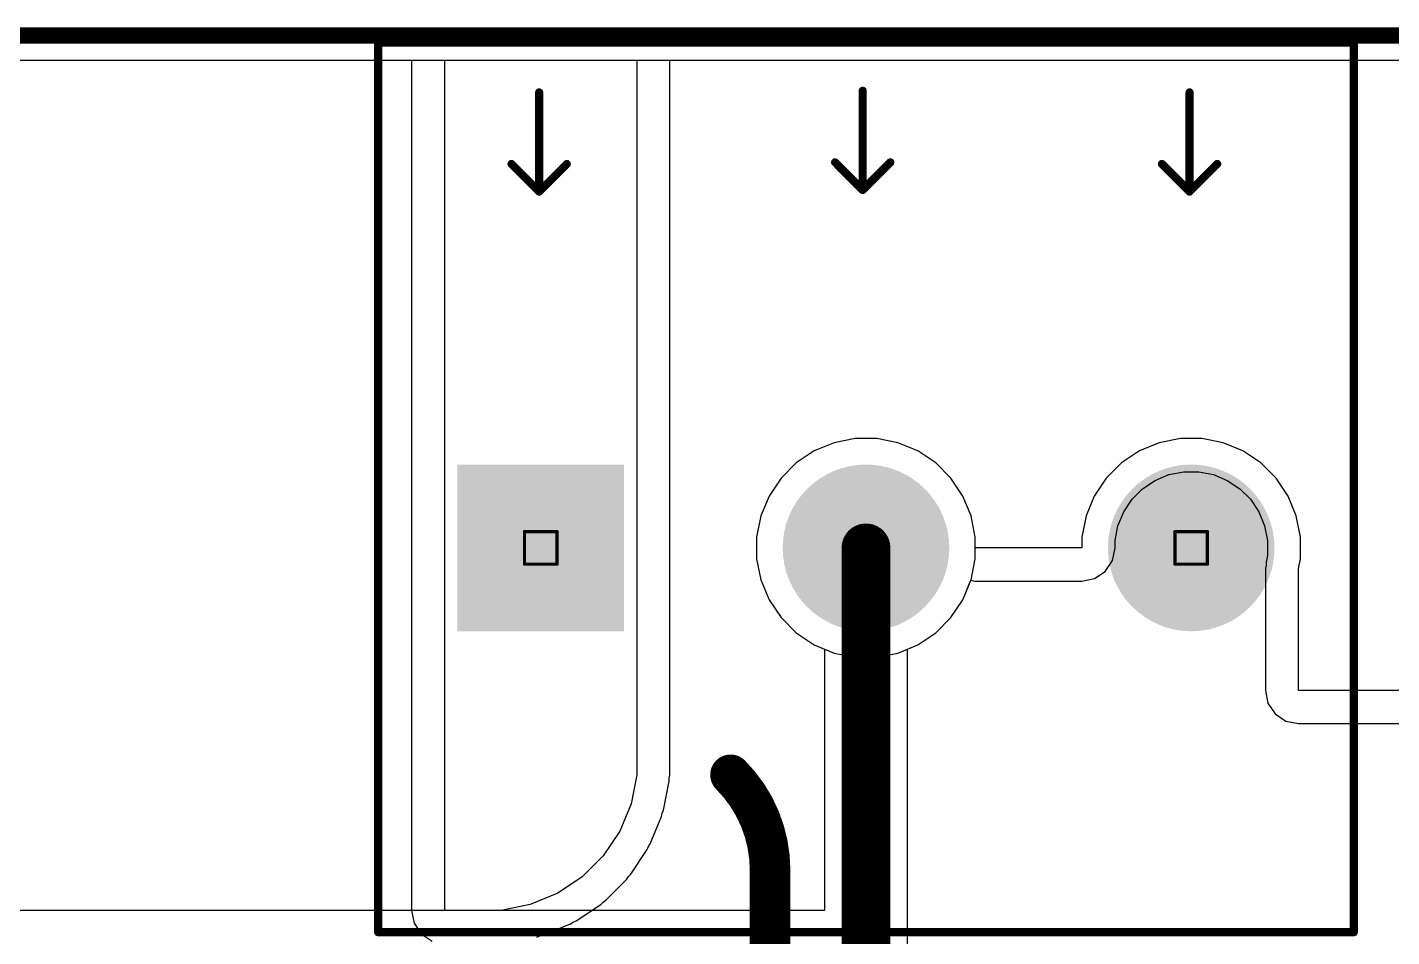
# Model space of a CAD drawing. Header units: inches. Extents: x -25 to 209, y 65 to 158.
# Drawn here: x -12.87 to 8.44, y 105.25 to 119.45 of the extents above; entities that cross this region are included whole.
import ezdxf

# ---------------------------------------------------------------- set-up
doc = ezdxf.new("R2010")
doc.units = ezdxf.units.IN
for name, color, linetype in [('Board Outline', 216, 'Continuous'), ('Bottom Layer', 5, 'Continuous'), ('Bottom Solder', 6, 'Continuous'), ('Drill Drawing', 1, 'Continuous'), ('Multi-Layer', 9, 'Continuous'), ('Pad Holes', 156, 'Continuous'), ('Top Layer', 1, 'Continuous'), ('Top Overlay', 2, 'Continuous'), ('Top Solder', 216, 'Continuous')]:
    doc.layers.add(name, color=color, linetype=linetype)

# ---------------------------------------------------------------- blocks, each defined once
blk = doc.blocks.new('TB008A_508_03BE_4')
at = {"layer": 'Bottom Layer'}
blk.add_hatch(color=5, dxfattribs=at).paths.add_polyline_path([(-1.20000014, 1.20000014), (1.20000014, 1.20000014), (1.20000014, -1.20000014), (-1.20000014, -1.20000014)])
h = blk.add_hatch(color=5, dxfattribs=at)
edge = h.paths.add_edge_path()
edge.add_arc((5.08, 0), 1.20000014, 0, 360)
h = blk.add_hatch(color=5, dxfattribs=at)
edge = h.paths.add_edge_path()
edge.add_arc((10.16, 0), 1.20000014, 0, 360)
at = {"layer": 'Bottom Solder'}
blk.add_hatch(color=6, dxfattribs=at).paths.add_polyline_path([(-1.30160014, 1.30160014), (1.30160014, 1.30160014), (1.30160014, -1.30160014), (-1.30160014, -1.30160014)])
h = blk.add_hatch(color=6, dxfattribs=at)
edge = h.paths.add_edge_path()
edge.add_arc((5.08, 0), 1.30160014, 0, 360)
h = blk.add_hatch(color=6, dxfattribs=at)
edge = h.paths.add_edge_path()
edge.add_arc((10.16, 0), 1.30160014, 0, 360)
at = {"layer": 'Multi-Layer'}
h = blk.add_hatch(color=9, dxfattribs=at)
edge = h.paths.add_edge_path()
edge.add_arc((5.08, 0), 1.20000014, 0, 360)
h = blk.add_hatch(color=9, dxfattribs=at)
edge = h.paths.add_edge_path()
edge.add_arc((10.16, 0), 1.20000014, 0, 360)
at = {"layer": 'Pad Holes'}
h = blk.add_hatch(color=7, dxfattribs=at)
edge = h.paths.add_edge_path()
edge.add_arc((0, 0), 0.7999984, 0, 360)
h = blk.add_hatch(color=7, dxfattribs=at)
edge = h.paths.add_edge_path()
edge.add_arc((5.08, 0), 0.7999984, 0, 360)
h = blk.add_hatch(color=7, dxfattribs=at)
edge = h.paths.add_edge_path()
edge.add_arc((10.16, 0), 0.7999984, 0, 360)
at = {"layer": 'Top Layer'}
blk.add_hatch(color=1, dxfattribs=at).paths.add_polyline_path([(-1.20000014, 1.20000014), (1.20000014, 1.20000014), (1.20000014, -1.20000014), (-1.20000014, -1.20000014)])
h = blk.add_hatch(color=1, dxfattribs=at)
edge = h.paths.add_edge_path()
edge.add_arc((5.08, 0), 1.20000014, 0, 360)
h = blk.add_hatch(color=1, dxfattribs=at)
edge = h.paths.add_edge_path()
edge.add_arc((10.16, 0), 1.20000014, 0, 360)
at = {"layer": 'Top Solder'}
blk.add_hatch(color=216, dxfattribs=at).paths.add_polyline_path([(-1.30160014, 1.30160014), (1.30160014, 1.30160014), (1.30160014, -1.30160014), (-1.30160014, -1.30160014)])
h = blk.add_hatch(color=216, dxfattribs=at)
edge = h.paths.add_edge_path()
edge.add_arc((5.08, 0), 1.30160014, 0, 360)
h = blk.add_hatch(color=216, dxfattribs=at)
edge = h.paths.add_edge_path()
edge.add_arc((10.16, 0), 1.30160014, 0, 360)
at = {"layer": 'Top Overlay'}
for points in [[(-2.54, 7.88999946, 0.127, 0.127, 0), (12.7, 7.88999946, 0.127, 0.127, 0)], [(-2.54, -6.000000699999999, 0.127, 0.127, 0), (-2.54, 7.88999946, 0.127, 0.127, 0)], [(12.7, -6.000000699999999, 0.127, 0.127, 0), (12.7, 7.88999946, 0.127, 0.127, 0)], [(-0.0254, 5.5626, 0.127, 0.127, 0), (-0.0254, 7.112, 0.127, 0.127, 0)], [(5.0292, 5.588, 0.127, 0.127, 0), (5.0292, 7.1374, 0.127, 0.127, 0)], [(10.1346, 5.5626, 0.127, 0.127, 0), (10.1346, 7.112, 0.127, 0.127, 0)], [(-0.4571999999999999, 5.9944, 0.127, 0.127, 0), (-0.0254, 5.5626, 0.127, 0.127, 0)], [(-0.0254, 5.5626, 0.127, 0.127, 0), (0.4064, 5.9944, 0.127, 0.127, 0)], [(4.597399999999999, 6.019799999999999, 0.127, 0.127, 0), (5.0292, 5.588, 0.127, 0.127, 0)], [(5.0292, 5.588, 0.127, 0.127, 0), (5.460999999999999, 6.019799999999999, 0.127, 0.127, 0)], [(9.7028, 5.9944, 0.127, 0.127, 0), (10.1346, 5.5626, 0.127, 0.127, 0)], [(10.1346, 5.5626, 0.127, 0.127, 0), (10.5664, 5.9944, 0.127, 0.127, 0)], [(-2.54, -6.000000699999999, 0.127, 0.127, 0), (12.7, -6.000000699999999, 0.127, 0.127, 0)]]:
    blk.add_lwpolyline(points, format="xyseb", dxfattribs=at)
for points in [[(-2.57175, 7.88999946, 0.0635, 0.0635, 1), (-2.50825, 7.88999946, 0.0635, 0.0635, 1)], [(-2.57175, 7.88999946, 0.0635, 0.0635, 1), (-2.50825, 7.88999946, 0.0635, 0.0635, 1)], [(12.66825, 7.88999946, 0.0635, 0.0635, 1), (12.73175, 7.88999946, 0.0635, 0.0635, 1)], [(12.66825, 7.88999946, 0.0635, 0.0635, 1), (12.73175, 7.88999946, 0.0635, 0.0635, 1)], [(-0.05714999999999999, 7.112, 0.0635, 0.0635, 1), (0.00635, 7.112, 0.0635, 0.0635, 1)], [(4.99745, 7.1374, 0.0635, 0.0635, 1), (5.06095, 7.1374, 0.0635, 0.0635, 1)], [(10.10285, 7.112, 0.0635, 0.0635, 1), (10.16635, 7.112, 0.0635, 0.0635, 1)], [(-0.4889499999999999, 5.9944, 0.0635, 0.0635, 1), (-0.42545, 5.9944, 0.0635, 0.0635, 1)], [(0.37465, 5.9944, 0.0635, 0.0635, 1), (0.43815, 5.9944, 0.0635, 0.0635, 1)], [(4.56565, 6.019799999999999, 0.0635, 0.0635, 1), (4.629149999999999, 6.019799999999999, 0.0635, 0.0635, 1)], [(5.42925, 6.019799999999999, 0.0635, 0.0635, 1), (5.49275, 6.019799999999999, 0.0635, 0.0635, 1)], [(9.67105, 5.9944, 0.0635, 0.0635, 1), (9.734549999999999, 5.9944, 0.0635, 0.0635, 1)], [(10.53465, 5.9944, 0.0635, 0.0635, 1), (10.59815, 5.9944, 0.0635, 0.0635, 1)], [(-0.05714999999999999, 5.5626, 0.0635, 0.0635, 1), (0.00635, 5.5626, 0.0635, 0.0635, 1)], [(-0.05714999999999999, 5.5626, 0.0635, 0.0635, 1), (0.00635, 5.5626, 0.0635, 0.0635, 1)], [(-0.05714999999999999, 5.5626, 0.0635, 0.0635, 1), (0.00635, 5.5626, 0.0635, 0.0635, 1)], [(4.99745, 5.588, 0.0635, 0.0635, 1), (5.06095, 5.588, 0.0635, 0.0635, 1)], [(4.99745, 5.588, 0.0635, 0.0635, 1), (5.06095, 5.588, 0.0635, 0.0635, 1)], [(4.99745, 5.588, 0.0635, 0.0635, 1), (5.06095, 5.588, 0.0635, 0.0635, 1)], [(10.10285, 5.5626, 0.0635, 0.0635, 1), (10.16635, 5.5626, 0.0635, 0.0635, 1)], [(10.10285, 5.5626, 0.0635, 0.0635, 1), (10.16635, 5.5626, 0.0635, 0.0635, 1)], [(10.10285, 5.5626, 0.0635, 0.0635, 1), (10.16635, 5.5626, 0.0635, 0.0635, 1)], [(-2.57175, -6.000000699999999, 0.0635, 0.0635, 1), (-2.50825, -6.000000699999999, 0.0635, 0.0635, 1)], [(-2.57175, -6.000000699999999, 0.0635, 0.0635, 1), (-2.50825, -6.000000699999999, 0.0635, 0.0635, 1)], [(12.66825, -6.000000699999999, 0.0635, 0.0635, 1), (12.73175, -6.000000699999999, 0.0635, 0.0635, 1)], [(12.66825, -6.000000699999999, 0.0635, 0.0635, 1), (12.73175, -6.000000699999999, 0.0635, 0.0635, 1)]]:
    blk.add_lwpolyline(points, format="xyseb", close=True, dxfattribs=at)

msp = doc.modelspace()

# ---------------------------------------------------------------- linework, layer by layer
at = {"layer": 'Board Outline'}
msp.add_lwpolyline([(-20.80000158, 119.32001282, 0.254, 0.254, 0), (73.20000092, 119.32001282, 0.254, 0.254, 0)], format="xyseb", dxfattribs=at)
at = {"layer": 'Bottom Layer'}
for p, q in [((-20.97116202, 118.93156046), (-3.3520888, 118.93156046)), ((-3.3520888, 118.93156046), (-3.3520888, 116.0243679)), ((-2.83413708, 116.0243679), (-2.83413708, 118.93156046)), ((-2.83413708, 118.93156046), (73.37116136, 118.93156046)), ((-3.3520888, 116.0243679), (-3.35209134, 108.00853176)), ((-2.83413962, 108.00853176), (-2.83413708, 116.0243679)), ((-0.2702941, 112.96136412), (-0.5811291399999999, 112.83261152)), ((0.05968745999999999, 113.02700026), (-0.2702941, 112.96136412)), ((0.39613586, 113.02700026), (0.05968745999999999, 113.02700026)), ((0.7261174199999999, 112.96136412), (0.39613586, 113.02700026)), ((1.03695246, 112.83261152), (0.7261174199999999, 112.96136412)), ((-0.5811291399999999, 112.83261152), (-0.86087458, 112.64569038)), ((1.3166979, 112.64569038), (1.03695246, 112.83261152)), ((-0.86087458, 112.64569038), (-1.0987786, 112.40778636)), ((1.55460192, 112.40778636), (1.3166979, 112.64569038)), ((-1.0987786, 112.40778636), (-1.28569974, 112.12804092)), ((1.74152306, 112.12804092), (1.55460192, 112.40778636)), ((-1.28569974, 112.12804092), (-1.41445234, 111.81720588)), ((1.87027566, 111.81720588), (1.74152306, 112.12804092)), ((-1.41445234, 111.81720588), (-1.48008848, 111.48722432)), ((1.9359118, 111.48722432), (1.87027566, 111.81720588)), ((-1.48008848, 111.48722432), (-1.48008848, 111.15077592)), ((1.9359118, 111.15077592), (1.9359118, 111.48722432)), ((-1.48008848, 111.15077592), (-1.41445234, 110.82079436)), ((1.87027566, 110.82079436), (1.9359118, 111.15077592)), ((-1.41445234, 110.82079436), (-1.28569974, 110.50995932)), ((1.74152306, 110.50995932), (1.87027566, 110.82079436)), ((-1.28569974, 110.50995932), (-1.0987786, 110.23021388)), ((1.55460192, 110.23021388), (1.74152306, 110.50995932)), ((-1.0987786, 110.23021388), (-0.86087458, 109.99230986)), ((1.3166979, 109.99230986), (1.55460192, 110.23021388)), ((-0.86087458, 109.99230986), (-0.5811291399999999, 109.80538872)), ((1.03695246, 109.80538872), (1.3166979, 109.99230986)), ((-0.5811291399999999, 109.80538872), (-0.2702941, 109.67663612)), ((0.7261174199999999, 109.67663612), (1.03695246, 109.80538872)), ((-0.2702941, 109.67663612), (0.05968745999999999, 109.61099998)), ((0.05968745999999999, 109.61099998), (0.39613586, 109.61099998)), ((0.39613586, 109.61099998), (0.7261174199999999, 109.67663612)), ((-3.35209134, 108.00853176), (-3.35209134, 107.77722158)), ((-2.83413962, 107.77722158), (-2.83413962, 108.00853176)), ((-3.35209134, 107.77722158), (-3.442345159999999, 107.32349122)), ((-2.93434516, 107.2224424), (-2.84409134, 107.67617276)), ((-2.84409134, 107.72718866), (-2.83413962, 107.77722158)), ((-2.84409134, 107.67617276), (-2.84409134, 107.72718866)), ((-3.442345159999999, 107.32349122), (-3.619380619999999, 106.89608796)), ((-2.9538676, 107.17531016), (-2.93434516, 107.2224424)), ((-3.14085478, 106.69787652), (-2.96381932, 107.12527978)), ((-2.96381932, 107.12527978), (-2.9538676, 107.17531016)), ((-3.619380619999999, 106.89608796), (-3.87639814, 106.5114329)), ((-3.44573606, 106.22367376), (-3.18871854, 106.60832882)), ((-3.18871854, 106.60832882), (-3.1691961, 106.65546106)), ((-3.1691961, 106.65546106), (-3.14085478, 106.69787652)), ((-3.87639814, 106.5114329), (-4.20351966, 106.18431138)), ((-4.20351966, 106.18431138), (-4.58817472, 105.92729386)), ((-3.83727198, 105.8180637), (-3.51015046, 106.14518522)), ((-3.51015046, 106.14518522), (-3.48180914, 106.18760068)), ((-3.48180914, 106.18760068), (-3.44573606, 106.22367376)), ((-5.01557798, 105.7502584), (-5.46930834, 105.66000712)), ((-4.58817472, 105.92729386), (-5.01557798, 105.7502584)), ((-4.30041558, 105.49663178), (-3.91576052, 105.7536493)), ((-3.91576052, 105.7536493), (-3.87968744, 105.78972238)), ((-3.87968744, 105.78972238), (-3.83727198, 105.8180637)), ((-5.70061598, 105.66000458), (-15.73916588, 105.66000458)), ((-5.46930834, 105.66000712), (-5.70061598, 105.66000712)), ((-5.70061598, 105.66000712), (-5.70061598, 105.66000458)), ((-4.81736654, 105.27173256), (-4.38996328, 105.44876802)), ((-4.38996328, 105.44876802), (-4.34754782, 105.47710934)), ((-4.34754782, 105.47710934), (-4.30041558, 105.49663178)), ((-4.9145317, 105.2422584), (-4.867401999999999, 105.26178084)), ((-4.867401999999999, 105.26178084), (-4.81736654, 105.27173256))]:
    msp.add_line(p, q, dxfattribs=at)
at = {"layer": 'Drill Drawing'}
for points in [[(-5.106088339999999, 111.57300012, 0.0508, 0.0508, 0), (-4.598088339999999, 111.57300012, 0.0508, 0.0508, 0)], [(-5.106088339999999, 111.06500012, 0.0508, 0.0508, 0), (-5.106088339999999, 111.57300012, 0.0508, 0.0508, 0)], [(-4.598088339999999, 111.06500012, 0.0508, 0.0508, 0), (-4.598088339999999, 111.57300012, 0.0508, 0.0508, 0)], [(-0.02608834, 111.57300012, 0.0508, 0.0508, 0), (0.48191166, 111.57300012, 0.0508, 0.0508, 0)], [(-0.02608834, 111.06500012, 0.0508, 0.0508, 0), (-0.02608834, 111.57300012, 0.0508, 0.0508, 0)], [(0.48191166, 111.06500012, 0.0508, 0.0508, 0), (0.48191166, 111.57300012, 0.0508, 0.0508, 0)], [(5.05391166, 111.57300012, 0.0508, 0.0508, 0), (5.56191166, 111.57300012, 0.0508, 0.0508, 0)], [(5.05391166, 111.06500012, 0.0508, 0.0508, 0), (5.05391166, 111.57300012, 0.0508, 0.0508, 0)], [(5.56191166, 111.06500012, 0.0508, 0.0508, 0), (5.56191166, 111.57300012, 0.0508, 0.0508, 0)], [(-5.106088339999999, 111.06500012, 0.0508, 0.0508, 0), (-4.598088339999999, 111.06500012, 0.0508, 0.0508, 0)], [(-0.02608834, 111.06500012, 0.0508, 0.0508, 0), (0.48191166, 111.06500012, 0.0508, 0.0508, 0)], [(5.05391166, 111.06500012, 0.0508, 0.0508, 0), (5.56191166, 111.06500012, 0.0508, 0.0508, 0)]]:
    msp.add_lwpolyline(points, format="xyseb", dxfattribs=at)
for points in [[(-5.118788339999999, 111.57300012, 0.0254, 0.0254, 1), (-5.09338834, 111.57300012, 0.0254, 0.0254, 1)], [(-5.118788339999999, 111.57300012, 0.0254, 0.0254, 1), (-5.09338834, 111.57300012, 0.0254, 0.0254, 1)], [(-4.61078834, 111.57300012, 0.0254, 0.0254, 1), (-4.58538834, 111.57300012, 0.0254, 0.0254, 1)], [(-4.61078834, 111.57300012, 0.0254, 0.0254, 1), (-4.58538834, 111.57300012, 0.0254, 0.0254, 1)], [(-0.03878834, 111.57300012, 0.0254, 0.0254, 1), (-0.01338834, 111.57300012, 0.0254, 0.0254, 1)], [(-0.03878834, 111.57300012, 0.0254, 0.0254, 1), (-0.01338834, 111.57300012, 0.0254, 0.0254, 1)], [(0.46921166, 111.57300012, 0.0254, 0.0254, 1), (0.49461166, 111.57300012, 0.0254, 0.0254, 1)], [(0.46921166, 111.57300012, 0.0254, 0.0254, 1), (0.49461166, 111.57300012, 0.0254, 0.0254, 1)], [(5.04121166, 111.57300012, 0.0254, 0.0254, 1), (5.06661166, 111.57300012, 0.0254, 0.0254, 1)], [(5.04121166, 111.57300012, 0.0254, 0.0254, 1), (5.06661166, 111.57300012, 0.0254, 0.0254, 1)], [(5.549211659999999, 111.57300012, 0.0254, 0.0254, 1), (5.57461166, 111.57300012, 0.0254, 0.0254, 1)], [(5.549211659999999, 111.57300012, 0.0254, 0.0254, 1), (5.57461166, 111.57300012, 0.0254, 0.0254, 1)], [(-5.118788339999999, 111.06500012, 0.0254, 0.0254, 1), (-5.09338834, 111.06500012, 0.0254, 0.0254, 1)], [(-5.118788339999999, 111.06500012, 0.0254, 0.0254, 1), (-5.09338834, 111.06500012, 0.0254, 0.0254, 1)], [(-4.61078834, 111.06500012, 0.0254, 0.0254, 1), (-4.58538834, 111.06500012, 0.0254, 0.0254, 1)], [(-4.61078834, 111.06500012, 0.0254, 0.0254, 1), (-4.58538834, 111.06500012, 0.0254, 0.0254, 1)], [(-0.03878834, 111.06500012, 0.0254, 0.0254, 1), (-0.01338834, 111.06500012, 0.0254, 0.0254, 1)], [(-0.03878834, 111.06500012, 0.0254, 0.0254, 1), (-0.01338834, 111.06500012, 0.0254, 0.0254, 1)], [(0.46921166, 111.06500012, 0.0254, 0.0254, 1), (0.49461166, 111.06500012, 0.0254, 0.0254, 1)], [(0.46921166, 111.06500012, 0.0254, 0.0254, 1), (0.49461166, 111.06500012, 0.0254, 0.0254, 1)], [(5.04121166, 111.06500012, 0.0254, 0.0254, 1), (5.06661166, 111.06500012, 0.0254, 0.0254, 1)], [(5.04121166, 111.06500012, 0.0254, 0.0254, 1), (5.06661166, 111.06500012, 0.0254, 0.0254, 1)], [(5.549211659999999, 111.06500012, 0.0254, 0.0254, 1), (5.57461166, 111.06500012, 0.0254, 0.0254, 1)], [(5.549211659999999, 111.06500012, 0.0254, 0.0254, 1), (5.57461166, 111.06500012, 0.0254, 0.0254, 1)]]:
    msp.add_lwpolyline(points, format="xyseb", close=True, dxfattribs=at)
at = {"layer": 'Top Layer'}
for p, q in [((-20.97116202, 118.93156046), (-6.870039599999999, 118.93156046)), ((-6.870039599999999, 118.93156046), (-6.870039599999999, 105.66000458)), ((-6.352087879999999, 105.66000458), (-6.352087879999999, 118.93156046)), ((-6.352087879999999, 118.93156046), (60.54113876, 118.93156046)), ((-0.2702941, 112.96136412), (-0.5811291399999999, 112.83261152)), ((0.05968745999999999, 113.02700026), (-0.2702941, 112.96136412)), ((0.39613586, 113.02700026), (0.05968745999999999, 113.02700026)), ((0.7261174199999999, 112.96136412), (0.39613586, 113.02700026)), ((1.03695246, 112.83261152), (0.7261174199999999, 112.96136412)), ((4.8097059, 112.96136412), (4.498870859999999, 112.83261152)), ((5.139687459999999, 113.02700026), (4.8097059, 112.96136412)), ((5.47613586, 113.02700026), (5.139687459999999, 113.02700026)), ((5.80611742, 112.96136412), (5.47613586, 113.02700026)), ((6.11695246, 112.83261152), (5.80611742, 112.96136412)), ((-0.5811291399999999, 112.83261152), (-0.86087458, 112.64569038)), ((1.3166979, 112.64569038), (1.03695246, 112.83261152)), ((4.498870859999999, 112.83261152), (4.21912542, 112.64569038)), ((6.3966979, 112.64569038), (6.11695246, 112.83261152)), ((-0.86087458, 112.64569038), (-1.0987786, 112.40778636)), ((1.55460192, 112.40778636), (1.3166979, 112.64569038)), ((4.21912542, 112.64569038), (3.981221399999999, 112.40778636)), ((6.63460192, 112.40778636), (6.3966979, 112.64569038)), ((-1.0987786, 112.40778636), (-1.28569974, 112.12804092)), ((1.74152306, 112.12804092), (1.55460192, 112.40778636)), ((3.981221399999999, 112.40778636), (3.79430026, 112.12804092)), ((4.549307639999999, 112.24337724), (4.74420692, 112.37360558)), ((4.74420692, 112.37360558), (4.960787639999999, 112.46331584)), ((4.960787639999999, 112.46331584), (5.19070336, 112.50904854)), ((5.19070336, 112.50904854), (5.42511996, 112.50904854)), ((5.42511996, 112.50904854), (5.65503568, 112.46331584)), ((5.65503568, 112.46331584), (5.87161132, 112.37360812)), ((5.87161132, 112.37360812), (6.0665233, 112.24337216)), ((6.821523060000001, 112.12804092), (6.63460192, 112.40778636)), ((-1.28569974, 112.12804092), (-1.41445234, 111.81720588)), ((1.87027566, 111.81720588), (1.74152306, 112.12804092)), ((3.79430026, 112.12804092), (3.66554766, 111.81720588)), ((4.38353962, 112.07761176), (4.549307639999999, 112.24337724)), ((6.0665233, 112.24337216), (6.232288779999999, 112.07760414)), ((6.95027566, 111.81720588), (6.821523060000001, 112.12804092)), ((4.253303659999999, 111.88269978), (4.38353962, 112.07761176)), ((6.232288779999999, 112.07760414), (6.36251712, 111.88270486)), ((-1.41445234, 111.81720588), (-1.48008848, 111.48722432)), ((1.9359118, 111.48722432), (1.87027566, 111.81720588)), ((3.66554766, 111.81720588), (3.59991152, 111.48722432)), ((4.16359594, 111.66612414), (4.253303659999999, 111.88269978)), ((6.36251712, 111.88270486), (6.452227379999999, 111.66612414)), ((7.0159118, 111.48722432), (6.95027566, 111.81720588)), ((-1.48008848, 111.48722432), (-1.48008848, 111.15077592)), ((1.9359118, 111.31900012), (1.9359118, 111.48722432)), ((3.59991152, 111.48722432), (3.59991152, 111.31900012)), ((4.11786324, 111.43620842), (4.16359594, 111.66612414)), ((6.452227379999999, 111.66612414), (6.497960079999999, 111.43620842)), ((7.0159118, 111.15077592), (7.0159118, 111.48722432)), ((3.59991152, 111.31900012), (1.9359118, 111.31900012)), ((4.07843736, 111.12078868), (4.11786324, 111.31900012)), ((4.11786324, 111.31900012), (4.11786324, 111.43620842)), ((6.497960079999999, 111.43620842), (6.497960079999999, 111.20178928)), ((-1.48008848, 111.15077592), (-1.41445234, 110.82079436)), ((3.9661592, 110.95275244), (4.07843736, 111.12078868)), ((6.476999999999999, 111.04540148), (6.46704828, 110.99536856)), ((6.497960079999999, 111.20178928), (6.476999999999999, 111.09641484)), ((6.476999999999999, 111.09641484), (6.476999999999999, 111.04540148)), ((6.985, 110.99536856), (7.0159118, 111.15077592)), ((3.59991152, 110.8010484), (3.79812296, 110.84047428)), ((3.79812296, 110.84047428), (3.9661592, 110.95275244)), ((6.46704828, 110.99536856), (6.46704828, 109.093)), ((6.985, 109.093), (6.985, 110.99536856)), ((-1.41445234, 110.82079436), (-1.28569974, 110.50995932)), ((1.74152306, 110.50995932), (1.86771534, 110.814612)), ((1.86771534, 110.814612), (1.9359118, 110.8010484)), ((1.9359118, 110.8010484), (3.59991152, 110.8010484)), ((-1.28569974, 110.50995932), (-1.0987786, 110.23021388)), ((1.55460192, 110.23021388), (1.74152306, 110.50995932)), ((-1.0987786, 110.23021388), (-0.86087458, 109.99230986)), ((1.3166979, 109.99230986), (1.55460192, 110.23021388)), ((-0.86087458, 109.99230986), (-0.5811291399999999, 109.80538872)), ((1.03695246, 109.80538872), (1.3166979, 109.99230986)), ((-0.5811291399999999, 109.80538872), (-0.41952926, 109.7384521)), ((0.8753525799999999, 109.7384521), (1.03695246, 109.80538872)), ((-0.41952926, 109.7384521), (-0.41952926, 105.66000458)), ((0.8753525799999999, 101.84500078), (0.8753525799999999, 109.7384521)), ((6.46704828, 109.093), (6.50647416, 108.89478856)), ((17.36047074, 109.093), (6.985, 109.093)), ((6.50647416, 108.89478856), (6.61875232, 108.72675232)), ((6.61875232, 108.72675232), (6.78678856, 108.61447416)), ((6.78678856, 108.61447416), (6.985, 108.57504828)), ((6.985, 108.57504828), (15.92730622, 108.57504828)), ((-6.870039599999999, 105.66000458), (-6.83061372, 105.46179314)), ((-0.41952926, 105.66000458), (-6.352087879999999, 105.66000458)), ((-6.83061372, 105.46179314), (-6.71833556, 105.2937569)), ((-6.71833556, 105.2937569), (-6.55029932, 105.18147874))]:
    msp.add_line(p, q, dxfattribs=at)
for points in [[(0.22791166, 101.16709002, 0.7619999999999999, 0.7619999999999999, 0), (0.22791166, 111.31900012, 0.7619999999999999, 0.7619999999999999, 0)], [(-1.88775086, 107.77575854, 0.635, 0.635, -0.1987935659773677), (-1.26999746, 106.28533734, 0.635, 0.635, 0)], [(-1.27, 106.28533734, 0.635, 0.635, 0), (-1.26999746, 106.28257128, 0.635, 0.635, 0)], [(-1.26999746, 98.09283912, 0.635, 0.635, 0), (-1.26999746, 106.28257128, 0.635, 0.635, 0)]]:
    msp.add_lwpolyline(points, format="xyseb", dxfattribs=at)
for points in [[(0.03741166, 111.31900012, 0.3809999999999999, 0.3809999999999999, 1), (0.41841166, 111.31900012, 0.3809999999999999, 0.3809999999999999, 1)], [(-2.04650086, 107.77575854, 0.3175, 0.3175, 1), (-1.72900086, 107.77575854, 0.3175, 0.3175, 1)], [(-1.42875, 106.28533734, 0.3175, 0.3175, 1), (-1.11125, 106.28533734, 0.3175, 0.3175, 1)], [(-1.42874746, 106.28533734, 0.3175, 0.3175, 1), (-1.11124746, 106.28533734, 0.3175, 0.3175, 1)], [(-1.42874746, 106.28257128, 0.3175, 0.3175, 1), (-1.11124746, 106.28257128, 0.3175, 0.3175, 1)], [(-1.42874746, 106.28257128, 0.3175, 0.3175, 1), (-1.11124746, 106.28257128, 0.3175, 0.3175, 1)]]:
    msp.add_lwpolyline(points, format="xyseb", close=True, dxfattribs=at)

# ---------------------------------------------------------------- block references
msp.add_blockref('TB008A_508_03BE_4', (-4.85208834, 111.31900012))

doc.saveas('drawing.dxf')
